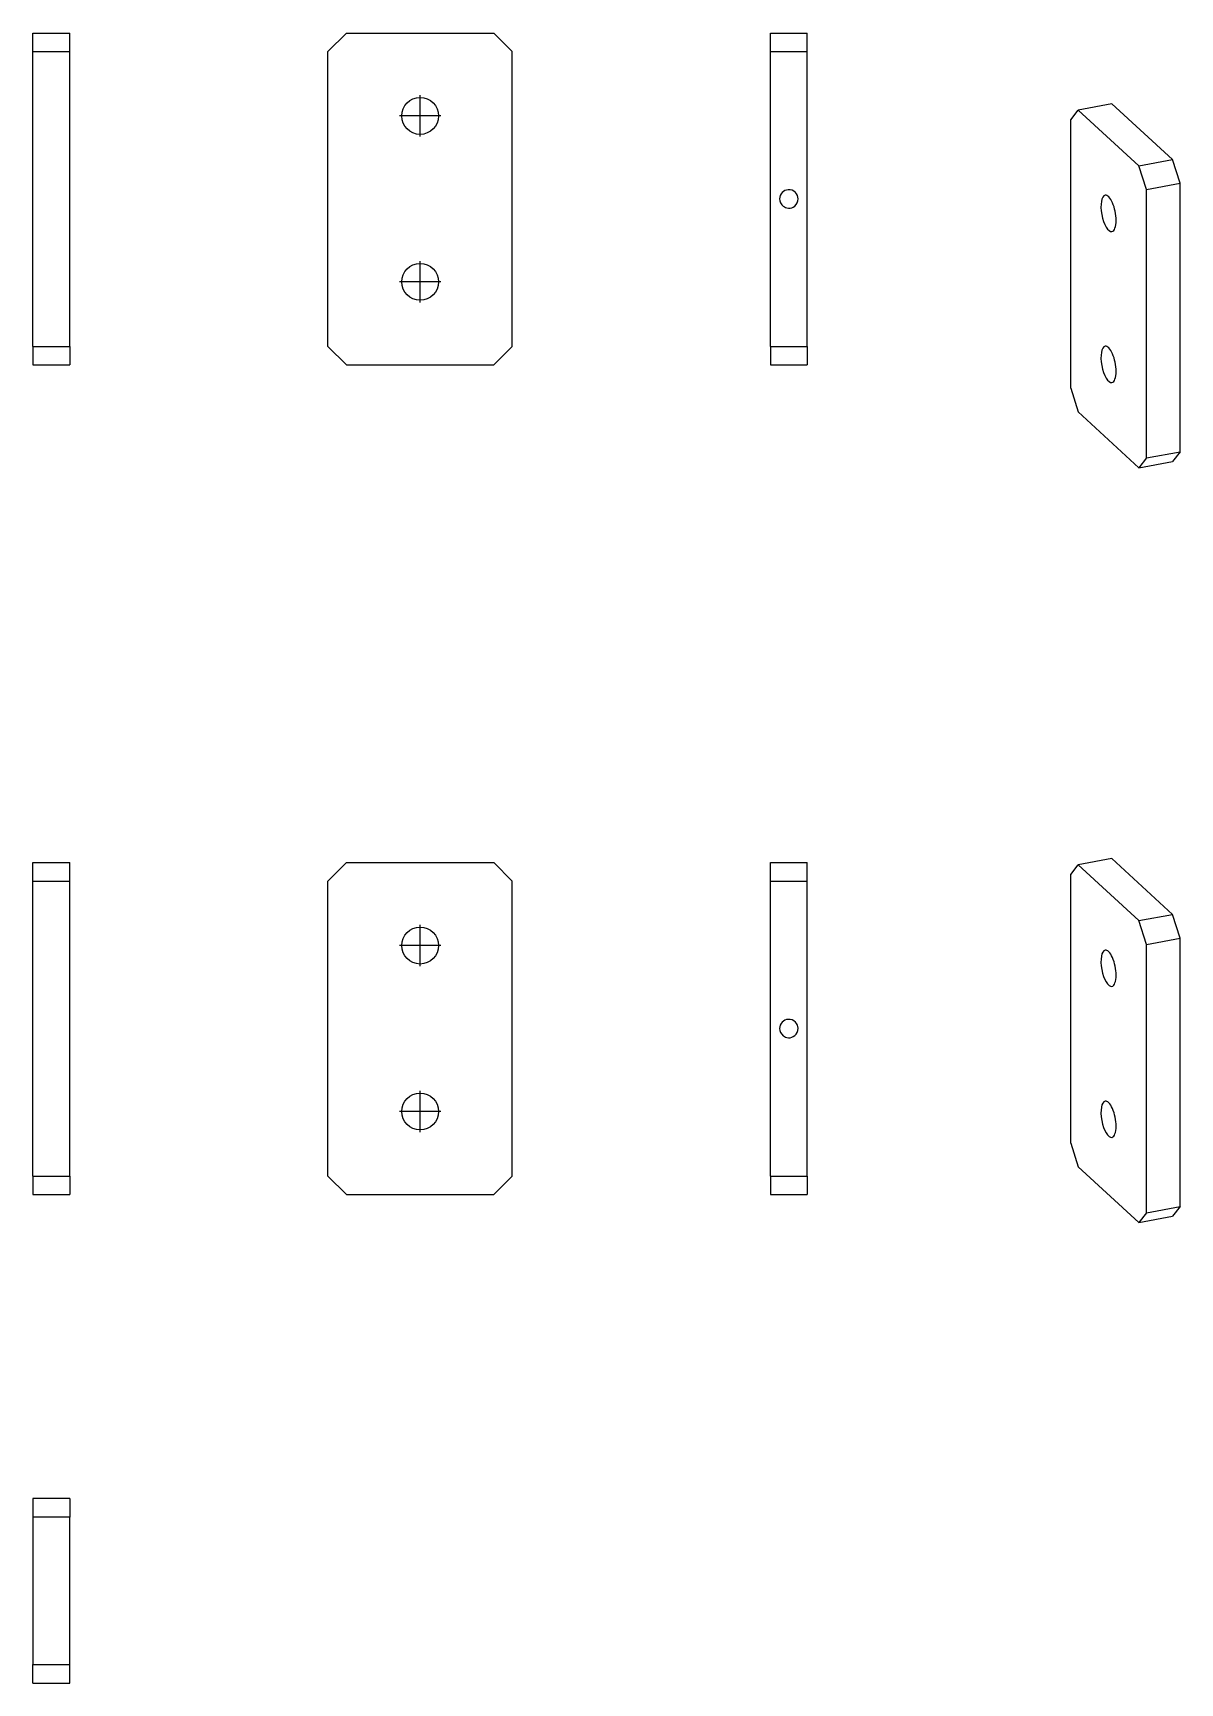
# Model space of a CAD drawing. Extents: x 0 to 156, y 0 to 224.
import ezdxf

# ---------------------------------------------------------------- set-up
doc = ezdxf.new("R2010")
doc.units = 0
doc.layers.get('0').update_dxf_attribs({"linetype": 'CONTINUOUS'})

msp = doc.modelspace()

# ---------------------------------------------------------------- linework, layer by layer
at = {"color": 0}
for p, q in [((0.355533, 221.605), (0.355533, 224.105)), ((0.355533, 224.105), (5.35506, 224.105)), ((5.35506, 221.605), (5.35506, 224.105)), ((40.3546, 221.605), (42.8554, 224.105)), ((42.8554, 224.105), (62.8551, 224.105)), ((65.3549, 221.605), (62.8551, 224.105)), ((100.356, 221.605), (100.356, 224.105)), ((100.356, 224.105), (105.355, 224.105)), ((105.355, 221.605), (105.355, 224.105)), ((0.355533, 181.605), (0.355533, 221.605)), ((0.355533, 221.605), (5.35506, 221.605)), ((5.35506, 181.605), (5.35506, 221.605)), ((40.3546, 181.605), (40.3546, 221.605)), ((65.3549, 181.605), (65.3549, 221.605)), ((100.356, 181.605), (100.356, 221.605)), ((100.356, 221.605), (105.355, 221.605)), ((105.355, 181.605), (105.355, 221.605)), ((52.8546, 210.056), (52.8546, 215.655)), ((52.8546, 210.056), (52.8546, 215.655)), ((55.6549, 212.856), (50.0546, 212.856)), ((55.6549, 212.856), (50.0546, 212.856)), ((141.078, 212.334), (142.103, 213.662)), ((146.663, 214.514), (142.103, 213.662)), ((142.103, 213.662), (150.311, 206.095)), ((154.871, 206.947), (146.663, 214.514)), ((141.078, 175.938), (141.078, 212.334)), ((150.311, 206.095), (154.871, 206.947)), ((151.336, 202.875), (150.311, 206.095)), ((155.896, 203.726), (154.871, 206.947)), ((151.336, 202.875), (155.896, 203.726)), ((155.896, 167.331), (155.896, 203.726)), ((151.336, 166.479), (151.336, 202.875)), ((52.8546, 187.555), (52.8546, 193.155)), ((52.8546, 187.555), (52.8546, 193.155)), ((55.6549, 190.355), (50.0546, 190.355)), ((55.6549, 190.355), (50.0546, 190.355)), ((0.355533, 181.605), (5.35506, 181.605)), ((0.355533, 181.605), (0.355533, 179.105)), ((5.35506, 181.605), (5.35506, 179.105)), ((40.3546, 181.605), (42.8554, 179.105)), ((65.3549, 181.605), (62.8551, 179.105)), ((100.356, 181.605), (100.356, 179.105)), ((100.356, 181.605), (105.355, 181.605)), ((105.355, 181.605), (105.355, 179.105)), ((0.355533, 179.105), (5.35506, 179.105)), ((42.8554, 179.105), (62.8551, 179.105)), ((100.356, 179.105), (105.355, 179.105)), ((141.078, 175.938), (142.103, 172.718)), ((142.103, 172.718), (150.311, 165.151)), ((151.336, 166.479), (150.311, 165.151)), ((150.311, 165.151), (154.871, 166.003)), ((151.336, 166.479), (155.896, 167.331)), ((155.896, 167.331), (154.871, 166.003)), ((146.663, 112.152), (142.103, 111.3)), ((154.871, 104.585), (146.663, 112.152)), ((0.355533, 109.105), (0.355533, 111.606)), ((0.355533, 111.606), (5.35506, 111.606)), ((5.35506, 109.105), (5.35506, 111.606)), ((40.3546, 109.105), (42.8554, 111.606)), ((42.8554, 111.606), (62.8551, 111.606)), ((65.3549, 109.105), (62.8551, 111.606)), ((100.356, 109.105), (100.356, 111.606)), ((100.356, 111.606), (105.355, 111.606)), ((105.355, 109.105), (105.355, 111.606)), ((141.078, 109.971), (142.103, 111.3)), ((141.078, 73.5764), (141.078, 109.971)), ((142.103, 111.3), (150.311, 103.735)), ((0.355533, 69.106), (0.355533, 109.105)), ((0.355533, 109.105), (5.35506, 109.105)), ((5.35506, 69.106), (5.35506, 109.105)), ((40.3546, 69.106), (40.3546, 109.105)), ((65.3549, 69.106), (65.3549, 109.105)), ((100.356, 69.106), (100.356, 109.105)), ((100.356, 109.105), (105.355, 109.105)), ((105.355, 69.106), (105.355, 109.105)), ((52.8546, 97.5554), (52.8546, 103.156)), ((52.8546, 97.5554), (52.8546, 103.156)), ((150.311, 103.735), (154.871, 104.585)), ((151.336, 100.514), (150.311, 103.735)), ((155.896, 101.364), (154.871, 104.585)), ((151.336, 100.514), (155.896, 101.364)), ((155.896, 64.969), (155.896, 101.364)), ((55.6549, 100.356), (50.0546, 100.356)), ((55.6549, 100.356), (50.0546, 100.356)), ((151.336, 64.1188), (151.336, 100.514)), ((52.8546, 75.0549), (52.8546, 80.6552)), ((52.8546, 75.0549), (52.8546, 80.6552)), ((55.6549, 77.8549), (50.0546, 77.8549)), ((55.6549, 77.8549), (50.0546, 77.8549)), ((141.078, 73.5764), (142.103, 70.3559)), ((142.103, 70.3559), (150.311, 62.7888)), ((0.355533, 69.106), (5.35506, 69.106)), ((0.355533, 69.106), (0.355533, 66.6048)), ((5.35506, 69.106), (5.35506, 66.6048)), ((40.3546, 69.106), (42.8554, 66.6048)), ((65.3549, 69.106), (62.8551, 66.6048)), ((100.356, 69.106), (100.356, 66.6048)), ((100.356, 69.106), (105.355, 69.106)), ((105.355, 69.106), (105.355, 66.6048)), ((0.355533, 66.6048), (5.35506, 66.6048)), ((42.8554, 66.6048), (62.8551, 66.6048)), ((100.356, 66.6048), (105.355, 66.6048)), ((151.336, 64.1188), (155.896, 64.969)), ((155.896, 64.969), (154.871, 63.6404)), ((151.336, 64.1188), (150.311, 62.7888)), ((150.311, 62.7888), (154.871, 63.6404)), ((0.355533, 25.3559), (0.355533, 22.8548)), ((5.35506, 25.3559), (0.355533, 25.3559)), ((5.35506, 25.3559), (5.35506, 22.8548)), ((0.355533, 22.8548), (0.355533, 2.8553)), ((5.35506, 22.8548), (0.355533, 22.8548)), ((5.35506, 2.8553), (5.35506, 22.8548)), ((0.355533, 0.355533), (0.355533, 2.8553)), ((0.355533, 2.8553), (5.35506, 2.8553)), ((5.35506, 0.355533), (5.35506, 2.8553)), ((0.355533, 0.355533), (5.35506, 0.355533))]:
    msp.add_line(p, q, dxfattribs=at)
for points in [[(50.3548, 212.856), (50.3548, 214.237), (51.4738, 215.356), (52.8546, 215.356)], [(52.8546, 215.356), (54.2354, 215.356), (55.3544, 214.237), (55.3544, 212.856)], [(52.8546, 210.355), (51.4738, 210.355), (50.3548, 211.475), (50.3548, 212.856)], [(55.3544, 212.856), (55.3544, 211.475), (54.2354, 210.355), (52.8546, 210.355)], [(101.606, 201.605), (101.603, 201.228), (101.785, 200.855), (102.082, 200.623)], [(101.943, 202.461), (101.728, 202.233), (101.604, 201.92), (101.606, 201.605)], [(102.745, 202.85), (102.442, 202.825), (102.151, 202.683), (101.943, 202.461)], [(103.766, 202.461), (103.509, 202.738), (103.122, 202.886), (102.745, 202.85)], [(103.646, 200.637), (103.941, 200.877), (104.116, 201.257), (104.105, 201.637)], [(104.105, 201.637), (104.098, 201.941), (103.974, 202.239), (103.766, 202.461)], [(145.748, 202.1), (145.241, 202.005), (145.036, 200.828), (145.289, 199.471)], [(146.746, 201.081), (146.444, 201.774), (146.067, 202.16), (145.748, 202.1)], [(102.082, 200.623), (102.285, 200.463), (102.536, 200.37), (102.792, 200.357)], [(102.792, 200.357), (103.098, 200.341), (103.409, 200.443), (103.646, 200.637)], [(145.289, 199.471), (145.543, 198.114), (146.159, 197.091), (146.666, 197.185)], [(147.234, 198.696), (147.234, 199.485), (147.049, 200.387), (146.746, 201.081)], [(146.666, 197.185), (147.013, 197.25), (147.234, 197.835), (147.234, 198.696)], [(50.3548, 190.355), (50.3548, 191.736), (51.4738, 192.855), (52.8546, 192.855)], [(52.8546, 192.855), (54.2354, 192.855), (55.3544, 191.736), (55.3544, 190.355)], [(52.8546, 187.856), (51.4738, 187.856), (50.3548, 188.975), (50.3548, 190.355)], [(55.3544, 190.355), (55.3544, 188.975), (54.2354, 187.856), (52.8546, 187.856)], [(145.748, 181.628), (145.241, 181.533), (145.036, 180.356), (145.289, 178.999)], [(146.746, 180.608), (146.444, 181.302), (146.067, 181.688), (145.748, 181.628)], [(147.234, 178.224), (147.234, 179.013), (147.049, 179.915), (146.746, 180.608)], [(145.289, 178.999), (145.543, 177.642), (146.159, 176.617), (146.666, 176.713)], [(146.666, 176.713), (147.013, 176.778), (147.234, 177.363), (147.234, 178.224)], [(50.3548, 100.356), (50.3548, 101.737), (51.4738, 102.856), (52.8546, 102.856)], [(52.8546, 102.856), (54.2354, 102.856), (55.3544, 101.737), (55.3544, 100.356)], [(52.8546, 97.856), (51.4738, 97.856), (50.3548, 98.975), (50.3548, 100.356)], [(55.3544, 100.356), (55.3544, 98.975), (54.2354, 97.856), (52.8546, 97.856)], [(145.748, 99.7384), (145.241, 99.6446), (145.036, 98.4677), (145.289, 97.1102)], [(146.746, 98.7185), (146.444, 99.4117), (146.067, 99.7977), (145.748, 99.7384)], [(147.234, 96.3359), (147.234, 97.1243), (147.049, 98.0253), (146.746, 98.7185)], [(145.289, 97.1102), (145.543, 95.7531), (146.159, 94.729), (146.666, 94.8242)], [(146.666, 94.8242), (147.013, 94.8891), (147.234, 95.4733), (147.234, 96.3359)], [(101.943, 89.9612), (101.728, 89.7322), (101.604, 89.4196), (101.606, 89.1053)], [(102.745, 90.351), (102.442, 90.3249), (102.151, 90.1831), (101.943, 89.9612)], [(103.766, 89.9612), (103.509, 90.2381), (103.122, 90.3855), (102.745, 90.351)], [(104.105, 89.1371), (104.098, 89.4401), (103.974, 89.7407), (103.766, 89.9612)], [(101.606, 89.1053), (101.603, 88.7278), (101.785, 88.3543), (102.082, 88.1228)], [(102.082, 88.1228), (102.285, 87.963), (102.536, 87.8692), (102.792, 87.8568)], [(102.792, 87.8568), (103.098, 87.8403), (103.409, 87.9422), (103.646, 88.138)], [(103.646, 88.138), (103.941, 88.3765), (104.116, 88.7568), (104.105, 89.1371)], [(50.3548, 77.8549), (50.3548, 79.2357), (51.4738, 80.3547), (52.8546, 80.3547)], [(52.8546, 80.3547), (54.2354, 80.3547), (55.3544, 79.2357), (55.3544, 77.8549)], [(145.748, 79.266), (145.241, 79.1725), (145.036, 77.9942), (145.289, 76.6367)], [(146.746, 78.2465), (146.444, 78.9397), (146.067, 79.3253), (145.748, 79.266)], [(52.8546, 75.3551), (51.4738, 75.3551), (50.3548, 76.4741), (50.3548, 77.8549)], [(55.3544, 77.8549), (55.3544, 76.4741), (54.2354, 75.3551), (52.8546, 75.3551)], [(145.289, 76.6367), (145.543, 75.281), (146.159, 74.2569), (146.666, 74.3507)], [(147.234, 75.8624), (147.234, 76.6519), (147.049, 77.5533), (146.746, 78.2465)], [(146.666, 74.3507), (147.013, 74.4167), (147.234, 75.0013), (147.234, 75.8624)]]:
    msp.add_open_spline(points, degree=3, dxfattribs=at)

doc.saveas('drawing.dxf')
